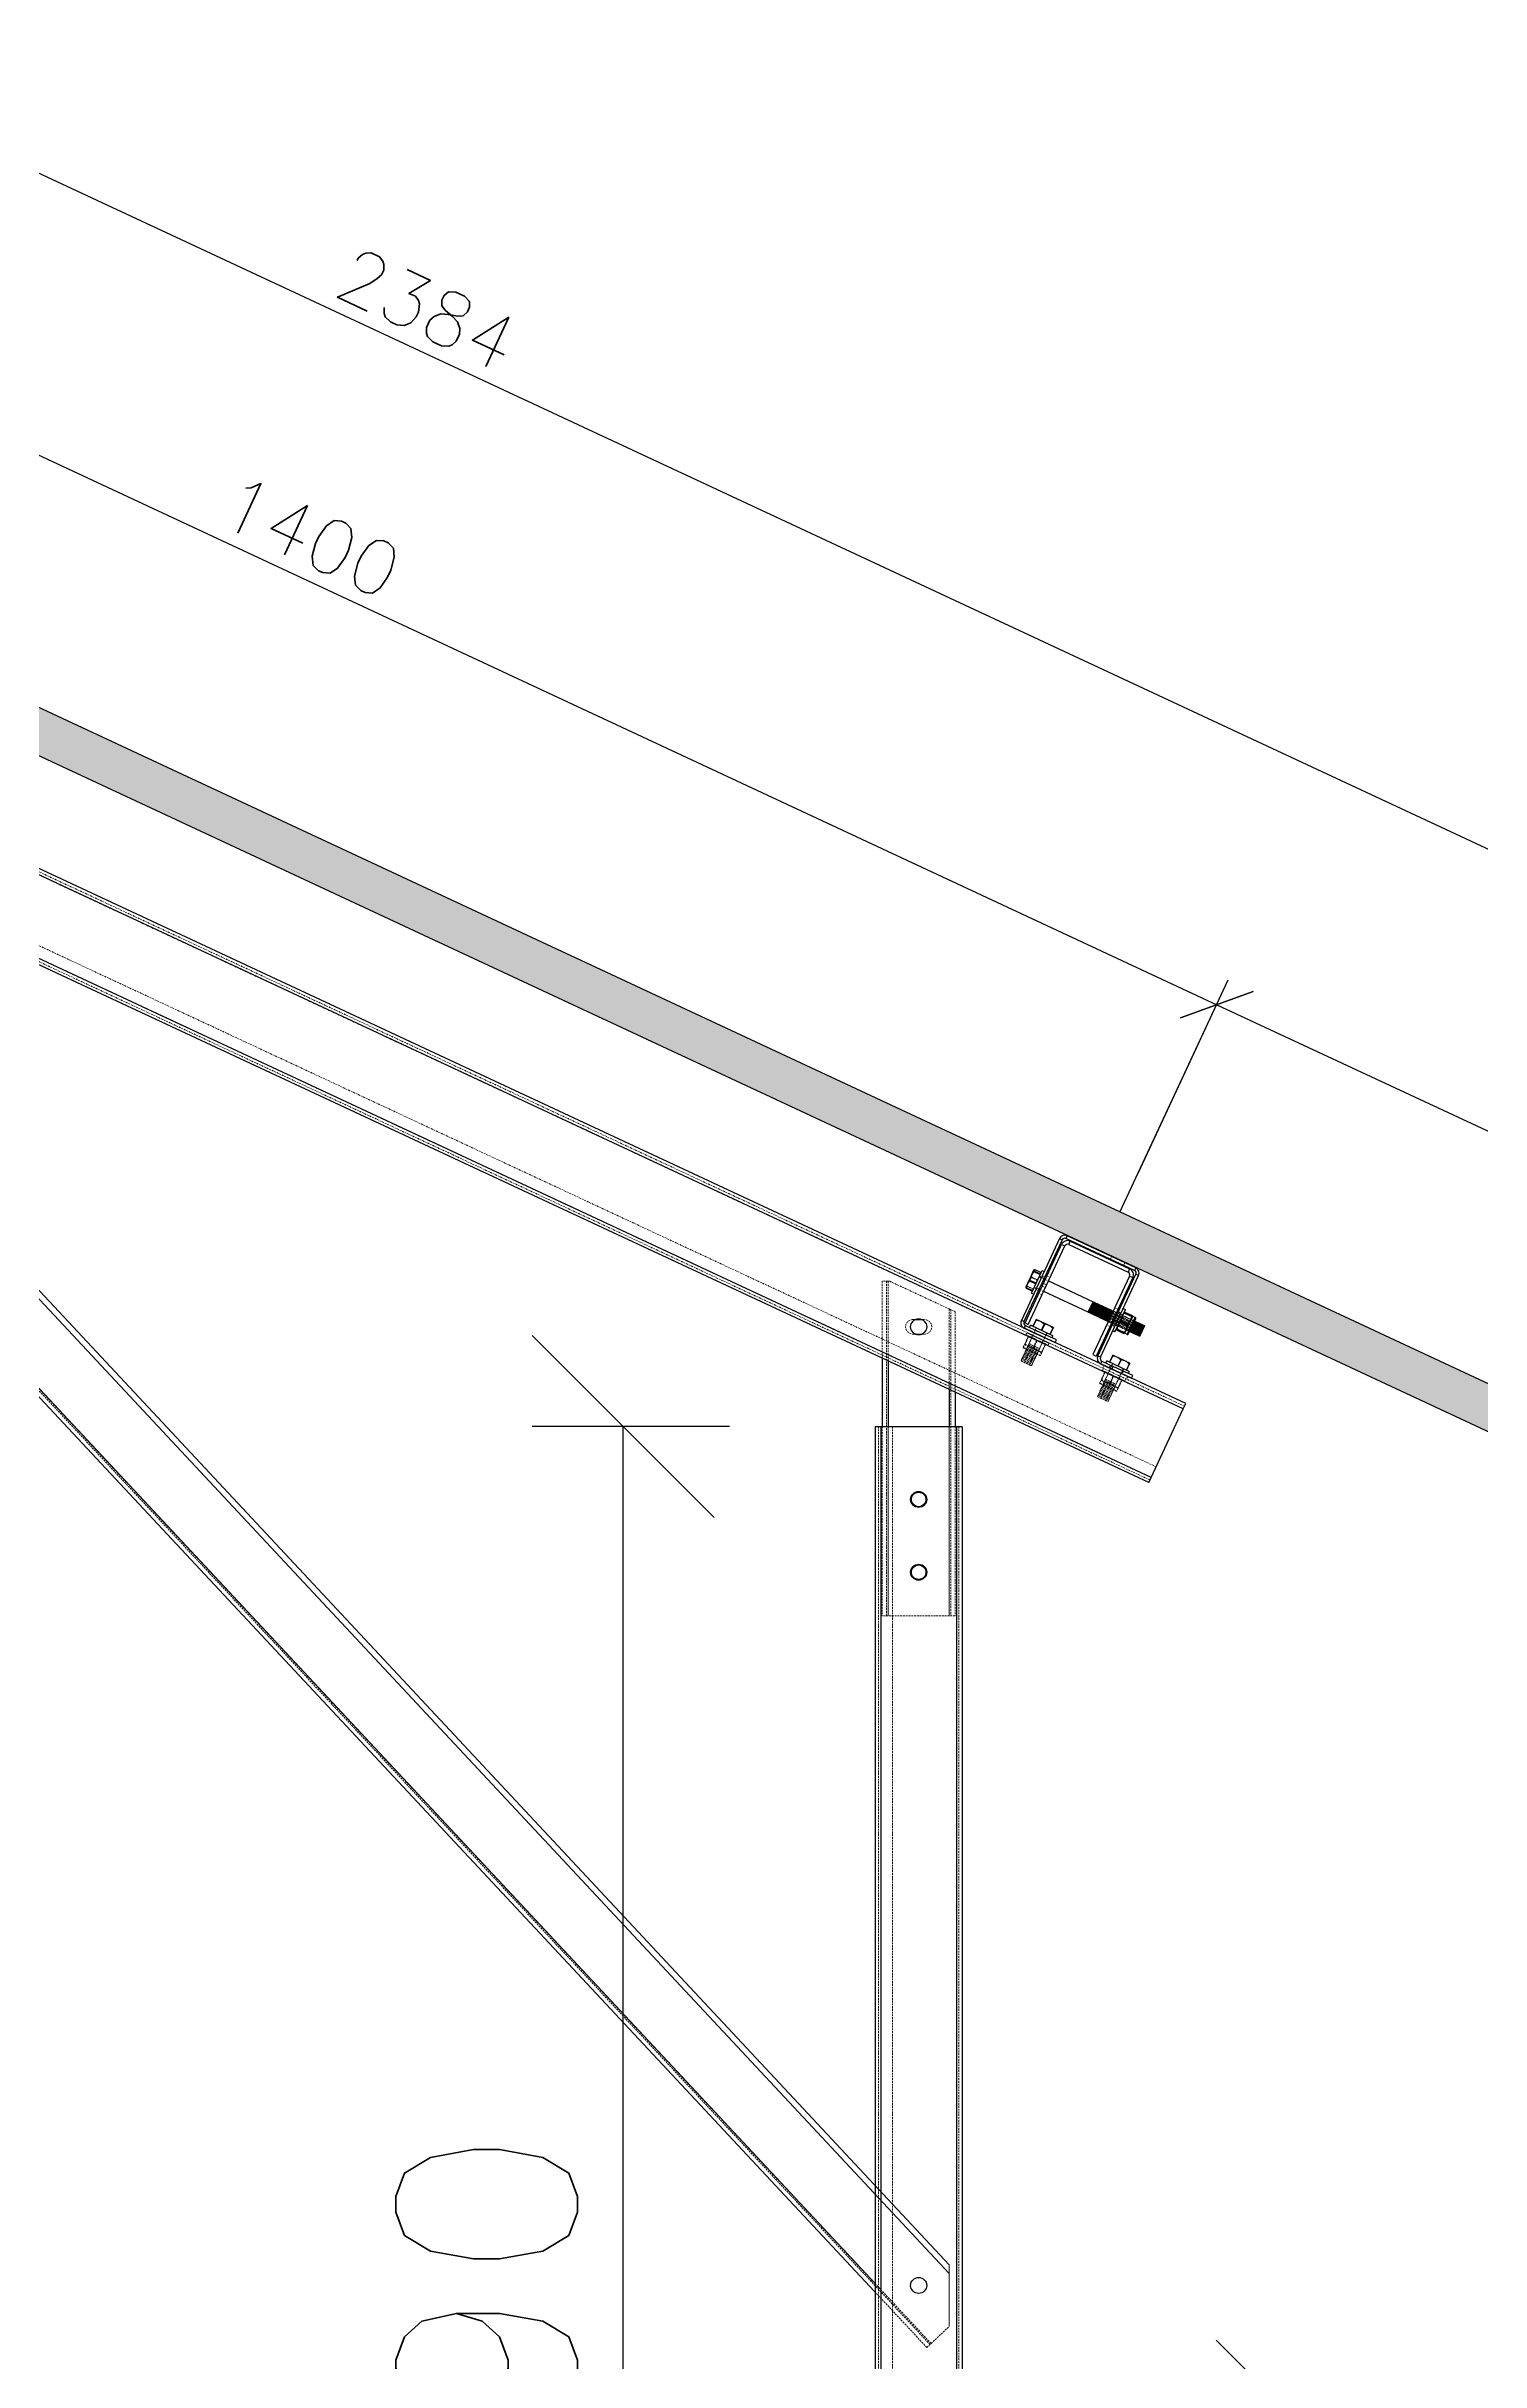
# Model space of a CAD drawing. Header units: millimetres. Extents: x -116399 to 112199, y -90759 to -31335.
# Drawn here: x 107768 to 108754, y -48825 to -47234 of the extents above; entities that cross this region are included whole.
import ezdxf

# ---------------------------------------------------------------- set-up
doc = ezdxf.new("R2010")
doc.units = ezdxf.units.MM
doc.linetypes.add('HIDDEN', pattern=[1.905, 1.27, -0.635])
doc.styles.add('Annotative', font='simplex.shx', dxfattribs={"height": 2.5})
doc.dimstyles.new('Annotative', dxfattribs={"dimscale": 0, "dimtxt": 2.5, "dimasz": 2.5, "dimexe": 1.25, "dimexo": 2, "dimtad": 1, "dimtxsty": 'Annotative', "dimblk": 'OBLIQUE', "dimcen": 2.5, "dimazin": 3, "dimtfac": 1, "dimtmove": 0, "dimatfit": 3, "dimfxl": 1})

# ---------------------------------------------------------------- blocks, each defined once
blk = doc.blocks.new('_Oblique')
at = {"color": 0, "linetype": 'ByBlock', "lineweight": -2}
blk.add_line((-0.5, -0.5), (0.5, 0.5), dxfattribs=at)
blk = doc.blocks.new('*D410')
at = {"color": 8, "lineweight": -2}
for p, q in [((108541.7, -48872.9), (108697.2, -48872.9)), ((108634.7, -49572.7), (108634.7, -48872.9)), ((108493.6, -49572.7), (108697.2, -49572.7))]:
    blk.add_line(p, q, dxfattribs=at)
at = {"layer": 'Defpoints', "color": 0}
for p in [(108441.7, -48872.9), (108634.7, -48872.9), (108393.6, -49572.7)]:
    blk.add_point(p, dxfattribs=at)
at = {"color": 8, "lineweight": -2, "xscale": 125, "yscale": 125, "zscale": 125}
for p, rotation in [((108634.7, -48872.9), 90), ((108634.7, -49572.7), 270)]:
    blk.add_blockref('_Oblique', p, dxfattribs=dict(at, rotation=rotation))
at = {"insert": (108541, -49222.8), "char_height": 125, "attachment_point": 5, "rotation": 90, "style": 'Annotative'}
blk.add_mtext('700', dxfattribs=at)
blk = doc.blocks.new('pannello sezione')
h = blk.add_hatch(color=4)
h.dxf.hatch_style = 1
h.paths.add_polyline_path([(1192, 0), (-1192, 0), (-1192, -30), (1192, -30)])
at = {"color": 4, "linetype": 'Continuous', "lineweight": 25}
for p, q in [((1192, 0), (-1192, 0)), ((1192, -30), (-1192, -30))]:
    blk.add_line(p, q, dxfattribs=at)
blk = doc.blocks.new('*D407')
at = {"color": 8, "lineweight": -2}
for p, q in [((107237.1, -47443.7), (107311.6, -47284.2)), ((107303.6, -47301.2), (108572.5, -47892.8)), ((108506, -48035.4), (108580.4, -47875.8))]:
    blk.add_line(p, q, dxfattribs=at)
at = {"layer": 'Defpoints', "color": 0}
for p in [(107224.5, -47470.9), (108572.5, -47892.8), (108493.3, -48062.6)]:
    blk.add_point(p, dxfattribs=at)
at = {"color": 8, "lineweight": -2, "xscale": 37.5, "yscale": 37.5, "zscale": 37.5}
for p, rotation in [((107303.6, -47301.2), 154.9996608847011), ((108572.5, -47892.8), 334.999660884701)]:
    blk.add_blockref('_Oblique', p, dxfattribs=dict(at, rotation=rotation))
at = {"insert": (107949.9, -47571.5), "char_height": 37.5, "attachment_point": 5, "rotation": 334.9997, "style": 'Annotative'}
blk.add_mtext('1400', dxfattribs=at)
blk = doc.blocks.new('*D403')
at = {"color": 8, "lineweight": -2}
for p, q in [((106809.8, -47211.2), (106945.7, -46919.7)), ((106937.8, -46936.7), (109098.4, -47944.2)), ((108970.4, -48218.7), (109106.3, -47927.2))]:
    blk.add_line(p, q, dxfattribs=at)
at = {"layer": 'Defpoints', "color": 0}
for p in [(106797.1, -47238.3), (109098.4, -47944.2), (108957.7, -48245.9)]:
    blk.add_point(p, dxfattribs=at)
at = {"color": 8, "lineweight": -2, "xscale": 37.5, "yscale": 37.5, "zscale": 37.5}
for p, rotation in [((106937.8, -46936.7), 154.9996608846983), ((109098.4, -47944.2), 334.9996608846983)]:
    blk.add_blockref('_Oblique', p, dxfattribs=dict(at, rotation=rotation))
at = {"insert": (108030, -47414.9), "char_height": 37.5, "attachment_point": 5, "rotation": 334.9997, "style": 'Annotative'}
blk.add_mtext('2384', dxfattribs=at)
blk = doc.blocks.new('*D404')
at = {"color": 8, "lineweight": -2}
for p, q in [((108518.7, -48008.1), (108580.4, -47875.8)), ((108572.5, -47892.8), (109025.6, -48104.1)), ((108971.9, -48219.4), (109033.5, -48087.1))]:
    blk.add_line(p, q, dxfattribs=at)
at = {"layer": 'Defpoints', "color": 0}
for p in [(108506, -48035.2), (109025.6, -48104.1), (108959.2, -48246.6)]:
    blk.add_point(p, dxfattribs=at)
at = {"color": 8, "lineweight": -2, "xscale": 37.5, "yscale": 37.5, "zscale": 37.5}
for p, rotation in [((108572.5, -47892.8), 154.9996608846983), ((109025.6, -48104.1), 334.9996608846983)]:
    blk.add_blockref('_Oblique', p, dxfattribs=dict(at, rotation=rotation))
at = {"insert": (108810.9, -47973), "char_height": 37.5, "attachment_point": 5, "rotation": 334.9997, "style": 'Annotative'}
blk.add_mtext('500', dxfattribs=at)
blk = doc.blocks.new('*D428')
at = {"color": 8, "lineweight": -2}
for p, q in [((108237.6, -48182.7), (108102, -48182.7)), ((108164.5, -49572.7), (108164.5, -48182.7)), ((108237.6, -49572.7), (108102, -49572.7))]:
    blk.add_line(p, q, dxfattribs=at)
at = {"layer": 'Defpoints', "color": 0}
for p in [(108164.5, -48182.7), (108337.6, -48182.7), (108337.6, -49572.7)]:
    blk.add_point(p, dxfattribs=at)
at = {"color": 8, "lineweight": -2, "xscale": 125, "yscale": 125, "zscale": 125}
for p, rotation in [((108164.5, -48182.7), 90), ((108164.5, -49572.7), 270)]:
    blk.add_blockref('_Oblique', p, dxfattribs=dict(at, rotation=rotation))
at = {"insert": (108070.7, -48877.7), "char_height": 125, "attachment_point": 5, "rotation": 90, "style": 'Annotative'}
blk.add_mtext('1390', dxfattribs=at)
blk = doc.blocks.new('A$Cebdbe276')
at = {"color": 5, "linetype": 'Continuous', "lineweight": 25}
for p, q in [((-26, -2), (-26, 0)), ((26, 0), (-26, 0)), ((26, 0), (26, -2)), ((-30, -4), (-28, -4)), ((-30, -4), (-30, -66)), ((-28, -4), (-28, -66)), ((26, -2), (-26, -2)), ((28, -4), (30, -4)), ((28, -66), (28, -4)), ((30, -66), (30, -4)), ((-36.8, -30.9), (-36.9, -31)), ((-36.9, -31), (-36.9, -31.2)), ((-36.9, -31), (-36.9, -31)), ((-36.9, -31.2), (-36.4, -31.7)), ((-36.9, -31.2), (-36.9, -34.7)), ((-36.4, -30.5), (-36.6, -30.6)), ((-36.4, -30.5), (-31.6, -30.5)), ((-36.4, -32), (-36.4, -31.7)), ((-31.6, -31.7), (-36.4, -31.7)), ((-31.6, -29), (-30, -29)), ((-31.6, -45.1), (-31.6, -29)), ((30, -29), (31.6, -29)), ((31.6, -45.1), (31.6, -29)), ((31.6, -31), (31.6, -31)), ((32.1, -30.7), (37.6, -30.7)), ((32.1, -31.5), (32.1, -31.3)), ((37.6, -31.3), (32.1, -31.3)), ((32.1, -31.5), (37.6, -31.5)), ((37.6, -31.5), (37.6, -31.3)), ((38.1, -31), (38.1, -31)), ((38.1, -31), (40.1, -31)), ((38.1, -44), (38.1, -31)), ((40.1, -44), (40.1, -31)), ((40.6, -43.5), (40.6, -31.5)), ((-36.4, -32), (-36.9, -34.7)), ((-36.9, -34.7), (-36.9, -35.9)), ((-36.9, -35.9), (-36.4, -38.6)), ((-36.9, -35.9), (-36.9, -41.2)), ((-36.4, -39), (-36.9, -41.2)), ((-36.9, -41.2), (-36.9, -42.2)), ((-36.9, -42.2), (-36.4, -44.4)), ((-36.9, -42.2), (-36.9, -44)), ((-36.4, -44.5), (-36.8, -44.1)), ((-36.4, -32), (-31.6, -32)), ((-31.6, -38.6), (-36.4, -38.6)), ((-36.4, -39), (-36.4, -38.6)), ((-36.4, -39), (-31.6, -39)), ((-31.6, -44.4), (-36.4, -44.4)), ((-36.4, -44.5), (-36.4, -44.4)), ((-36.4, -44.5), (-31.6, -44.5)), ((-31.6, -46), (-31.6, -45.1)), ((-30, -46), (-31.6, -46)), ((-28, -33.5), (-27, -33.5)), ((-27, -41.5), (-28, -41.5)), ((-24.5, -33.5), (9.2, -33.5)), ((9.2, -41.5), (-24.5, -41.5)), ((9.2, -41.5), (9.2, -33.5)), ((9.2, -33.7), (9.4, -33.7)), ((9.4, -41.3), (9.2, -41.3)), ((9.4, -33.5), (10.2, -33.5)), ((9.4, -41.5), (9.4, -33.5)), ((10.2, -41.5), (9.4, -41.5)), ((10.2, -41.5), (10.2, -33.5)), ((10.2, -33.7), (10.4, -33.7)), ((10.4, -41.3), (10.2, -41.3)), ((10.4, -33.5), (11.2, -33.5)), ((10.4, -41.5), (10.4, -33.5)), ((11.2, -41.5), (10.4, -41.5)), ((11.2, -41.5), (11.2, -33.5)), ((11.2, -33.7), (11.4, -33.7)), ((11.4, -41.3), (11.2, -41.3)), ((11.4, -33.5), (12.2, -33.5)), ((11.4, -41.5), (11.4, -33.5)), ((12.2, -41.5), (11.4, -41.5)), ((12.2, -41.5), (12.2, -33.5)), ((12.2, -33.7), (12.4, -33.7)), ((12.4, -41.3), (12.2, -41.3)), ((12.4, -33.5), (13.2, -33.5)), ((12.4, -41.5), (12.4, -33.5)), ((13.2, -41.5), (12.4, -41.5)), ((13.2, -41.5), (13.2, -33.5)), ((13.2, -33.7), (13.4, -33.7)), ((13.4, -41.3), (13.2, -41.3)), ((13.4, -33.5), (14.2, -33.5)), ((13.4, -41.5), (13.4, -33.5)), ((14.2, -41.5), (13.4, -41.5)), ((14.2, -41.5), (14.2, -33.5)), ((14.2, -33.7), (14.4, -33.7)), ((14.4, -41.3), (14.2, -41.3)), ((14.4, -33.5), (15.2, -33.5)), ((14.4, -41.5), (14.4, -33.5)), ((15.2, -41.5), (14.4, -41.5)), ((15.2, -41.5), (15.2, -33.5)), ((15.2, -33.7), (15.4, -33.7)), ((15.4, -41.3), (15.2, -41.3)), ((15.4, -33.5), (16.2, -33.5)), ((15.4, -41.5), (15.4, -33.5)), ((16.2, -41.5), (15.4, -41.5)), ((16.2, -41.5), (16.2, -33.5)), ((16.2, -33.7), (16.4, -33.7)), ((16.4, -41.3), (16.2, -41.3)), ((16.4, -33.5), (17.2, -33.5)), ((16.4, -41.5), (16.4, -33.5)), ((17.2, -41.5), (16.4, -41.5)), ((17.2, -41.5), (17.2, -33.5)), ((17.2, -33.7), (17.4, -33.7)), ((17.4, -41.3), (17.2, -41.3)), ((17.4, -33.5), (18.2, -33.5)), ((17.4, -41.5), (17.4, -33.5)), ((18.2, -41.5), (17.4, -41.5)), ((18.2, -41.5), (18.2, -33.5)), ((18.2, -33.7), (18.4, -33.7)), ((18.4, -41.3), (18.2, -41.3)), ((18.4, -33.5), (19.2, -33.5)), ((18.4, -41.5), (18.4, -33.5)), ((19.2, -41.5), (18.4, -41.5)), ((19.2, -41.5), (19.2, -33.5)), ((19.2, -33.7), (19.4, -33.7)), ((19.4, -41.3), (19.2, -41.3)), ((19.4, -33.5), (20.2, -33.5)), ((19.4, -41.5), (19.4, -33.5)), ((20.2, -41.5), (19.4, -41.5)), ((20.2, -41.5), (20.2, -33.5)), ((20.2, -33.7), (20.4, -33.7)), ((20.4, -41.3), (20.2, -41.3)), ((20.4, -33.5), (21.2, -33.5)), ((20.4, -41.5), (20.4, -33.5)), ((21.2, -41.5), (20.4, -41.5)), ((21.2, -41.5), (21.2, -33.5)), ((21.2, -33.7), (21.4, -33.7)), ((21.4, -41.3), (21.2, -41.3)), ((21.4, -33.5), (22.2, -33.5)), ((21.4, -41.5), (21.4, -33.5)), ((22.2, -41.5), (21.4, -41.5)), ((22.2, -41.5), (22.2, -33.5)), ((22.2, -33.7), (22.4, -33.7)), ((22.4, -41.3), (22.2, -41.3)), ((22.4, -33.5), (23.2, -33.5)), ((22.4, -41.5), (22.4, -33.5)), ((23.2, -41.5), (22.4, -41.5)), ((23.2, -41.5), (23.2, -33.5)), ((23.2, -33.7), (23.4, -33.7)), ((23.4, -41.3), (23.2, -41.3)), ((23.4, -33.5), (24.2, -33.5)), ((23.4, -41.5), (23.4, -33.5)), ((24.2, -41.5), (23.4, -41.5)), ((24.2, -41.5), (24.2, -33.5)), ((24.2, -33.7), (24.4, -33.7)), ((24.4, -41.3), (24.2, -41.3)), ((24.4, -33.5), (24.5, -33.5)), ((24.4, -41.5), (24.4, -33.5)), ((24.5, -41.5), (24.4, -41.5)), ((27, -33.5), (27.2, -33.5)), ((27.2, -41.5), (27, -41.5)), ((27.2, -41.5), (27.2, -33.5)), ((27.2, -33.7), (27.4, -33.7)), ((27.4, -41.3), (27.2, -41.3)), ((27.4, -33.5), (28, -33.5)), ((27.4, -41.5), (27.4, -33.5)), ((28, -41.5), (27.4, -41.5)), ((31.6, -46), (30, -46)), ((32.2, -41.5), (31.6, -41.5)), ((31.6, -44), (31.6, -44)), ((31.6, -46), (31.6, -45.1)), ((32.1, -38.3), (32.1, -37.9)), ((37.6, -37.9), (32.1, -37.9)), ((32.1, -38.3), (37.6, -38.3)), ((32.1, -43.5), (32.1, -43.7)), ((32.1, -44.3), (32.1, -44.1)), ((37.6, -44.1), (32.1, -44.1)), ((32.1, -44.3), (37.6, -44.3)), ((37.6, -38.3), (37.6, -37.9)), ((38, -41.4), (37.6, -43.5)), ((37.6, -43.5), (37.6, -43.7)), ((37.6, -44.3), (37.6, -44.1)), ((38.1, -44), (38.1, -44)), ((40.1, -44), (38.1, -44)), ((40.6, -33.5), (41.2, -33.5)), ((41.2, -41.5), (40.6, -41.5)), ((41.2, -41.5), (41.2, -33.5)), ((41.2, -33.7), (41.4, -33.7)), ((41.4, -41.3), (41.2, -41.3)), ((41.4, -33.5), (42.2, -33.5)), ((41.4, -41.5), (41.4, -33.5)), ((42.2, -41.5), (41.4, -41.5)), ((42.2, -41.5), (42.2, -33.5)), ((42.2, -33.7), (42.4, -33.7)), ((42.4, -41.3), (42.2, -41.3)), ((42.4, -33.5), (43.2, -33.5)), ((42.4, -41.5), (42.4, -33.5)), ((43.2, -41.5), (42.4, -41.5)), ((43.2, -41.5), (43.2, -33.5)), ((43.2, -33.7), (43.4, -33.7)), ((43.4, -41.3), (43.2, -41.3)), ((43.4, -33.5), (44.2, -33.5)), ((43.4, -41.5), (43.4, -33.5)), ((44.2, -41.5), (43.4, -41.5)), ((44.2, -41.5), (44.2, -33.5)), ((44.2, -33.7), (44.4, -33.7)), ((44.4, -41.3), (44.2, -41.3)), ((44.4, -33.5), (45.2, -33.5)), ((44.4, -41.5), (44.4, -33.5)), ((45.2, -41.5), (44.4, -41.5)), ((45.2, -41.5), (45.2, -33.5)), ((45.2, -33.7), (45.4, -33.7)), ((45.4, -41.3), (45.2, -41.3)), ((45.4, -33.5), (46.2, -33.5)), ((45.4, -41.5), (45.4, -33.5)), ((46.2, -41.5), (45.4, -41.5)), ((46.2, -41.5), (46.2, -33.5)), ((46.2, -33.7), (46.4, -33.7)), ((46.4, -41.3), (46.2, -41.3)), ((46.4, -33.5), (47.2, -33.5)), ((46.4, -41.5), (46.4, -33.5)), ((47.2, -41.5), (46.4, -41.5)), ((47.2, -41.5), (47.2, -33.5)), ((47.2, -33.7), (47.4, -33.7)), ((47.4, -41.3), (47.2, -41.3)), ((47.4, -33.5), (48.2, -33.5)), ((47.4, -41.5), (47.4, -33.5)), ((48.2, -41.5), (47.4, -41.5)), ((48.2, -41.5), (48.2, -33.5)), ((48.2, -33.7), (48.4, -33.7)), ((48.4, -41.3), (48.2, -41.3)), ((48.4, -41.3), (48.4, -33.7)), ((-21, -61.6), (-21, -61.1)), ((-18.3, -61.1), (-21, -61.1)), ((-21, -61.6), (-20.8, -61.6)), ((-21, -61.6), (-21, -66.4)), ((-18.3, -61.1), (-20.8, -61.6)), ((-20.8, -66.4), (-20.8, -61.6)), ((-17.2, -61.1), (-18.3, -61.1)), ((-11.8, -61.1), (-17.2, -61.1)), ((-14.7, -61.6), (-17.2, -61.1)), ((-14.7, -61.6), (-14.3, -61.6)), ((-14.7, -61.6), (-14.7, -66.4)), ((-11.8, -61.1), (-14.3, -61.6)), ((-14.3, -66.4), (-14.3, -61.6)), ((-10.7, -61.1), (-11.8, -61.1)), ((-8.2, -61.6), (-10.7, -61.1)), ((-8, -61.1), (-10.7, -61.1)), ((-8.2, -61.6), (-8.2, -66.4)), ((-8.2, -61.6), (-8, -61.6)), ((-8, -61.1), (-8, -61.6)), ((-8, -66.4), (-8, -61.6)), ((37, -61.6), (37, -61.1)), ((39.7, -61.1), (37, -61.1)), ((37, -61.6), (37.2, -61.6)), ((37, -61.6), (37, -66.4)), ((39.7, -61.1), (37.2, -61.6)), ((37.2, -66.4), (37.2, -61.6)), ((40.8, -61.1), (39.7, -61.1)), ((46.2, -61.1), (40.8, -61.1)), ((43.3, -61.6), (40.8, -61.1)), ((43.3, -61.6), (43.7, -61.6)), ((43.3, -61.6), (43.3, -66.4)), ((46.2, -61.1), (43.7, -61.6)), ((43.7, -66.4), (43.7, -61.6)), ((47.3, -61.1), (46.2, -61.1)), ((49.8, -61.6), (47.3, -61.1)), ((50, -61.1), (47.3, -61.1)), ((49.8, -61.6), (49.8, -66.4)), ((49.8, -61.6), (50, -61.6)), ((50, -61.1), (50, -61.6)), ((50, -66.4), (50, -61.6)), ((-28, -66), (-30, -66)), ((-26, -68), (-26, -70)), ((-26, -68), (-17.5, -68)), ((-26, -70), (-17.5, -70)), ((-23, -68), (-23, -66.4)), ((-6, -66.4), (-23, -66.4)), ((-2.5, -68), (-17.5, -68)), ((-17.5, -70), (-2.5, -70)), ((-6, -66.4), (-6, -68)), ((-2.5, -70), (-2.5, -68)), ((30, -66), (28, -66)), ((32, -68), (32, -70)), ((32, -68), (40.5, -68)), ((32, -70), (40.5, -70)), ((35, -68), (35, -66.4)), ((52, -66.4), (35, -66.4)), ((40.5, -68), (40.5, -70)), ((55.5, -68), (40.5, -68)), ((40.5, -70), (55.5, -70)), ((52, -66.4), (52, -68)), ((55.5, -70), (55.5, -68))]:
    blk.add_line(p, q, dxfattribs=at)
at = {"color": 5, "linetype": 'HIDDEN', "lineweight": 18}
for p, q in [((-26, 0), (-26, -2)), ((-26, -2), (-26, 0)), ((-26, 0), (-26, -2)), ((-26, -2), (-26, 0)), ((-26, 0), (-26, -2)), ((-26, -2), (-26, 0)), ((-26, 0), (-26, -2)), ((-26, -2), (-26, 0)), ((-26, 0), (-26, -2)), ((-26, -2), (-26, 0)), ((-26, 0), (-26, -2)), ((-26, -2), (-26, 0)), ((-26, 0), (-26, -2)), ((-26, -2), (-26, 0)), ((-26, 0), (-26, -2)), ((-26, -2), (-26, 0)), ((-26, 0), (-26, -2)), ((7.7, -2), (7.7, 0)), ((17.7, 0), (17.7, -2)), ((26, -2), (26, 0)), ((26, 0), (26, -2)), ((26, -2), (26, 0)), ((26, 0), (26, -2)), ((26, -2), (26, 0)), ((26, 0), (26, -2)), ((26, -2), (26, 0)), ((26, 0), (26, -2)), ((26, -2), (26, 0)), ((26, 0), (26, -2)), ((26, -2), (26, 0)), ((26, 0), (26, -2)), ((26, -2), (26, 0)), ((26, 0), (26, -2)), ((26, -2), (26, 0)), ((26, 0), (26, -2)), ((26, -2), (26, 0)), ((-28, -4), (-30, -4)), ((-30, -4), (-28, -4)), ((-28, -4), (-30, -4)), ((-30, -4), (-28, -4)), ((-28, -4), (-30, -4)), ((-30, -4), (-28, -4)), ((-28, -4), (-30, -4)), ((-30, -4), (-28, -4)), ((-28, -4), (-30, -4)), ((-30, -4), (-28, -4)), ((-28, -4), (-30, -4)), ((-30, -4), (-28, -4)), ((-28, -4), (-30, -4)), ((-30, -4), (-28, -4)), ((-28, -4), (-30, -4)), ((-30, -4), (-28, -4)), ((-28, -4), (-30, -4)), ((30, -4), (28, -4)), ((28, -4), (30, -4)), ((30, -4), (28, -4)), ((28, -4), (30, -4)), ((30, -4), (28, -4)), ((28, -4), (30, -4)), ((30, -4), (28, -4)), ((28, -4), (30, -4)), ((30, -4), (28, -4)), ((28, -4), (30, -4)), ((30, -4), (28, -4)), ((28, -4), (30, -4)), ((30, -4), (28, -4)), ((28, -4), (30, -4)), ((30, -4), (28, -4)), ((28, -4), (30, -4)), ((30, -4), (28, -4)), ((-36.9, -32.8), (-36.4, -30.6)), ((-36.4, -30.5), (-36.4, -30.6)), ((-31.6, -30.6), (-36.4, -30.6)), ((31.6, -44), (31.6, -31)), ((32.1, -30.7), (32.1, -30.9)), ((37.6, -30.9), (32.1, -30.9)), ((37.6, -30.7), (37.6, -30.9)), ((40.1, -31), (40.1, -44)), ((-36.4, -36), (-36.9, -33.8)), ((-36.9, -39.1), (-36.4, -36.4)), ((-36.4, -43), (-36.9, -40.3)), ((-36.4, -36), (-36.4, -36.4)), ((-36.4, -36), (-31.6, -36)), ((-31.6, -36.4), (-36.4, -36.4)), ((-36.4, -43), (-31.6, -43)), ((-36.4, -43), (-36.4, -43.3)), ((-31.6, -43.3), (-36.4, -43.3)), ((-31.6, -33.3), (-30, -33.3)), ((-31.6, -33.5), (-28, -33.5)), ((-28, -41.5), (-31.6, -41.5)), ((-30, -41.7), (-31.6, -41.7)), ((-30, -32.5), (-28, -32.5)), ((-28, -42.5), (-30, -42.5)), ((24.5, -33.5), (25.2, -33.5)), ((24.5, -36.5), (27, -36.5)), ((27, -36.5), (24.5, -36.5)), ((24.5, -36.5), (27, -36.5)), ((27, -36.5), (24.5, -36.5)), ((24.5, -36.5), (27, -36.5)), ((27, -36.5), (24.5, -36.5)), ((24.5, -36.5), (27, -36.5)), ((27, -36.5), (24.5, -36.5)), ((27, -38.5), (24.5, -38.5)), ((27, -38.5), (24.5, -38.5)), ((27, -38.5), (24.5, -38.5)), ((27, -38.5), (24.5, -38.5)), ((27, -38.5), (24.5, -38.5)), ((27, -38.5), (24.5, -38.5)), ((27, -38.5), (24.5, -38.5)), ((27, -38.5), (24.5, -38.5)), ((25.2, -41.5), (24.5, -41.5)), ((25.2, -41.5), (25.2, -33.5)), ((25.2, -33.7), (25.4, -33.7)), ((25.4, -41.3), (25.2, -41.3)), ((25.4, -41.5), (25.4, -33.5)), ((25.4, -33.5), (26.2, -33.5)), ((26.2, -41.5), (25.4, -41.5)), ((26.2, -41.5), (26.2, -33.5)), ((26.2, -33.7), (26.4, -33.7)), ((26.4, -41.3), (26.2, -41.3)), ((26.4, -41.5), (26.4, -33.5)), ((26.4, -33.5), (27, -33.5)), ((27, -41.5), (26.4, -41.5)), ((28, -32.5), (30, -32.5)), ((28, -33.5), (28.2, -33.5)), ((28.2, -41.5), (28, -41.5)), ((30, -42.5), (28, -42.5)), ((28.2, -41.5), (28.2, -33.5)), ((28.2, -33.7), (28.4, -33.7)), ((28.4, -41.3), (28.2, -41.3)), ((28.4, -41.5), (28.4, -33.5)), ((28.4, -33.5), (29.2, -33.5)), ((29.2, -41.5), (28.4, -41.5)), ((29.2, -41.5), (29.2, -33.5)), ((29.2, -33.7), (29.4, -33.7)), ((29.4, -41.3), (29.2, -41.3)), ((29.4, -41.5), (29.4, -33.5)), ((29.4, -33.5), (30.2, -33.5)), ((30.2, -41.5), (29.4, -41.5)), ((30, -33.3), (31.6, -33.3)), ((31.6, -41.7), (30, -41.7)), ((30.2, -41.5), (30.2, -33.5)), ((30.2, -33.7), (30.4, -33.7)), ((30.4, -41.3), (30.2, -41.3)), ((30.4, -41.5), (30.4, -33.5)), ((30.4, -33.5), (31.2, -33.5)), ((31.2, -41.5), (30.4, -41.5)), ((31.2, -41.5), (31.2, -33.5)), ((31.2, -33.7), (31.4, -33.7)), ((31.4, -41.3), (31.2, -41.3)), ((31.4, -41.5), (31.4, -33.5)), ((31.4, -33.5), (32.2, -33.5)), ((31.6, -41.5), (31.4, -41.5)), ((31.6, -33.5), (40.5, -33.5)), ((40.5, -41.5), (31.6, -41.5)), ((32.1, -36.7), (32.1, -37.1)), ((32.1, -36.7), (37.6, -36.7)), ((37.6, -37.1), (32.1, -37.1)), ((32.1, -43.5), (37.6, -43.5)), ((37.6, -43.7), (32.1, -43.7)), ((32.2, -41.5), (32.2, -33.5)), ((32.2, -33.7), (32.4, -33.7)), ((32.4, -41.3), (32.2, -41.3)), ((32.4, -41.5), (32.4, -33.5)), ((32.4, -33.5), (33.2, -33.5)), ((33.2, -41.5), (32.4, -41.5)), ((33.2, -41.5), (33.2, -33.5)), ((33.2, -33.7), (33.4, -33.7)), ((33.4, -41.3), (33.2, -41.3)), ((33.4, -41.5), (33.4, -33.5)), ((33.4, -33.5), (34.2, -33.5)), ((34.2, -41.5), (33.4, -41.5)), ((34.2, -41.5), (34.2, -33.5)), ((34.2, -33.7), (34.4, -33.7)), ((34.4, -41.3), (34.2, -41.3)), ((34.4, -41.5), (34.4, -33.5)), ((34.4, -33.5), (35.2, -33.5)), ((35.2, -41.5), (34.4, -41.5)), ((35.2, -41.5), (35.2, -33.5)), ((35.2, -33.7), (35.4, -33.7)), ((35.4, -41.3), (35.2, -41.3)), ((35.4, -41.5), (35.4, -33.5)), ((35.4, -33.5), (36.2, -33.5)), ((36.2, -41.5), (35.4, -41.5)), ((36.2, -41.5), (36.2, -33.5)), ((36.2, -33.7), (36.4, -33.7)), ((36.4, -41.3), (36.2, -41.3)), ((36.4, -41.5), (36.4, -33.5)), ((36.4, -33.5), (37.2, -33.5)), ((37.2, -41.5), (36.4, -41.5)), ((37.2, -41.5), (37.2, -33.5)), ((37.2, -33.7), (37.4, -33.7)), ((37.4, -41.3), (37.2, -41.3)), ((37.4, -41.5), (37.4, -33.5)), ((37.4, -33.5), (38.2, -33.5)), ((38.2, -41.5), (37.4, -41.5)), ((37.6, -36.7), (37.6, -37.1)), ((38.2, -41.5), (38.2, -33.5)), ((38.2, -33.7), (38.4, -33.7)), ((38.4, -41.3), (38.2, -41.3)), ((38.4, -41.5), (38.4, -33.5)), ((38.4, -33.5), (39.2, -33.5)), ((39.2, -41.5), (38.4, -41.5)), ((39.2, -41.5), (39.2, -33.5)), ((39.2, -33.7), (39.4, -33.7)), ((39.4, -41.3), (39.2, -41.3)), ((39.4, -41.5), (39.4, -33.5)), ((39.4, -33.5), (40.2, -33.5)), ((40.2, -41.5), (39.4, -41.5)), ((40.1, -44), (40.1, -44)), ((40.2, -41.5), (40.2, -33.5)), ((40.2, -33.7), (40.4, -33.7)), ((40.4, -41.3), (40.2, -41.3)), ((40.4, -41.5), (40.4, -33.5)), ((40.4, -33.5), (40.6, -33.5)), ((40.6, -41.5), (40.4, -41.5)), ((40.5, -33.5), (40.6, -33.4)), ((40.5, -41.5), (40.5, -33.5)), ((40.6, -41.6), (40.5, -41.5)), ((-28, -66), (-30, -66)), ((-28, -66), (-30, -66)), ((-28, -66), (-30, -66)), ((-28, -66), (-30, -66)), ((-28, -66), (-30, -66)), ((-28, -66), (-30, -66)), ((-28, -66), (-30, -66)), ((-28, -66), (-30, -66)), ((-28, -66), (-30, -66)), ((-28, -66), (-30, -66)), ((-28, -66), (-30, -66)), ((-28, -66), (-30, -66)), ((-28, -66), (-30, -66)), ((-28, -66), (-30, -66)), ((-28, -66), (-30, -66)), ((-28, -66), (-30, -66)), ((-28, -66), (-30, -66)), ((-26, -68), (-26, -70)), ((-26, -68), (-26, -70)), ((-26, -68), (-26, -70)), ((-26, -68), (-26, -70)), ((-26, -68), (-26, -70)), ((-26, -68), (-26, -70)), ((-26, -68), (-26, -70)), ((-26, -68), (-26, -70)), ((-26, -68), (-26, -70)), ((-26, -68), (-26, -70)), ((-26, -68), (-26, -70)), ((-26, -68), (-26, -70)), ((-26, -68), (-26, -70)), ((-26, -68), (-26, -70)), ((-26, -68), (-26, -70)), ((-26, -68), (-26, -70)), ((-26, -68), (-26, -70)), ((-23, -73.6), (-23, -72)), ((-6, -73.6), (-23, -73.6)), ((-21, -74.1), (-21, -73.6)), ((-8, -73.6), (-21, -73.6)), ((-21, -73.6), (-21, -73.6)), ((-20.8, -74.1), (-21, -74.1)), ((-21, -74.1), (-20.8, -74.1)), ((-21, -74.1), (-21, -79.6)), ((-20.8, -79.6), (-20.8, -74.1)), ((-18.7, -68), (-18.7, -66.4)), ((-18.7, -73.6), (-18.7, -72)), ((-18.5, -78.2), (-18.5, -66.4)), ((-18.5, -82.5), (-18.5, -73.6)), ((-18.5, -78.2), (-10.5, -78.2)), ((-18.5, -78.4), (-10.5, -78.4)), ((-18.5, -79.2), (-18.5, -78.4)), ((-18.5, -79.2), (-10.5, -79.2)), ((-18.5, -79.4), (-10.5, -79.4)), ((-18.5, -80.2), (-18.5, -79.4)), ((-18.3, -78.4), (-18.3, -78.2)), ((-18.3, -79.4), (-18.3, -79.2)), ((-14.7, -74.1), (-14.3, -74.1)), ((-14.7, -74.1), (-14.7, -79.6)), ((-14.3, -79.6), (-14.3, -74.1)), ((-10.7, -78.2), (-10.7, -78.4)), ((-10.7, -79.2), (-10.7, -79.4)), ((-10.5, -66.4), (-10.5, -78.2)), ((-10.5, -73.6), (-10.5, -82.5)), ((-10.5, -78.4), (-10.5, -79.2)), ((-10.5, -79.4), (-10.5, -80.2)), ((-10.3, -66.4), (-10.3, -68)), ((-10.3, -72), (-10.3, -73.6)), ((-8.2, -74.1), (-8, -74.1)), ((-8, -74.1), (-8.2, -74.1)), ((-8.2, -74.1), (-8.2, -79.6)), ((-8, -74.1), (-8, -73.6)), ((-8, -73.6), (-8, -73.6)), ((-8, -79.6), (-8, -74.1)), ((-6, -72), (-6, -73.6)), ((30, -66), (28, -66)), ((30, -66), (28, -66)), ((30, -66), (28, -66)), ((30, -66), (28, -66)), ((30, -66), (28, -66)), ((30, -66), (28, -66)), ((30, -66), (28, -66)), ((30, -66), (28, -66)), ((30, -66), (28, -66)), ((30, -66), (28, -66)), ((30, -66), (28, -66)), ((30, -66), (28, -66)), ((30, -66), (28, -66)), ((30, -66), (28, -66)), ((30, -66), (28, -66)), ((30, -66), (28, -66)), ((30, -66), (28, -66)), ((32, -68), (32, -70)), ((32, -68), (32, -70)), ((32, -68), (32, -70)), ((32, -68), (32, -70)), ((32, -68), (32, -70)), ((32, -68), (32, -70)), ((32, -68), (32, -70)), ((32, -68), (32, -70)), ((32, -68), (32, -70)), ((32, -68), (32, -70)), ((32, -68), (32, -70)), ((32, -68), (32, -70)), ((32, -68), (32, -70)), ((32, -68), (32, -70)), ((32, -68), (32, -70)), ((32, -68), (32, -70)), ((32, -68), (32, -70)), ((34.5, -72), (34.5, -70)), ((35, -73.6), (35, -72)), ((52, -73.6), (35, -73.6)), ((37, -74.1), (37, -73.6)), ((50, -73.6), (37, -73.6)), ((37, -73.6), (37, -73.6)), ((37.2, -74.1), (37, -74.1)), ((37, -74.1), (37.2, -74.1)), ((37, -74.1), (37, -79.6)), ((37.2, -79.6), (37.2, -74.1)), ((38.5, -70), (38.5, -68)), ((39, -70), (39, -68)), ((39.3, -68), (39.3, -66.4)), ((39.3, -73.6), (39.3, -72)), ((39.5, -78.2), (39.5, -66.4)), ((39.5, -72), (39.5, -70)), ((39.5, -70), (39.5, -72)), ((39.5, -82.5), (39.5, -73.6)), ((39.5, -78.2), (47.5, -78.2)), ((39.5, -78.4), (47.5, -78.4)), ((39.5, -79.2), (39.5, -78.4)), ((39.5, -79.2), (47.5, -79.2)), ((39.5, -79.4), (47.5, -79.4)), ((39.5, -80.2), (39.5, -79.4)), ((39.7, -78.4), (39.7, -78.2)), ((39.7, -79.4), (39.7, -79.2)), ((40.5, -70), (40.5, -68)), ((40.5, -68), (40.5, -70)), ((40.5, -70), (40.5, -68)), ((40.5, -68), (40.5, -70)), ((40.5, -70), (40.5, -68)), ((40.5, -68), (40.5, -70)), ((40.5, -70), (40.5, -68)), ((40.5, -68), (40.5, -70)), ((40.5, -70), (40.5, -68)), ((40.5, -68), (40.5, -70)), ((40.5, -70), (40.5, -68)), ((40.5, -68), (40.5, -70)), ((40.5, -70), (40.5, -68)), ((40.5, -68), (40.5, -70)), ((40.5, -70), (40.5, -68)), ((40.5, -68), (40.5, -70)), ((40.5, -70), (40.5, -68)), ((43.3, -74.1), (43.7, -74.1)), ((43.3, -74.1), (43.3, -79.6)), ((43.7, -79.6), (43.7, -74.1)), ((47.3, -78.2), (47.3, -78.4)), ((47.3, -79.2), (47.3, -79.4)), ((47.5, -66.4), (47.5, -78.2)), ((47.5, -70), (47.5, -72)), ((47.5, -70), (47.5, -72)), ((47.5, -73.6), (47.5, -82.5)), ((47.5, -78.4), (47.5, -79.2)), ((47.5, -79.4), (47.5, -80.2)), ((47.7, -66.4), (47.7, -68)), ((47.7, -72), (47.7, -73.6)), ((48, -68), (48, -70)), ((48.4, -68), (48.4, -70)), ((49.8, -74.1), (50, -74.1)), ((50, -74.1), (49.8, -74.1)), ((49.8, -74.1), (49.8, -79.6)), ((50, -74.1), (50, -73.6)), ((50, -73.6), (50, -73.6)), ((50, -79.6), (50, -74.1)), ((52, -72), (52, -73.6)), ((52.5, -70), (52.5, -72)), ((-21, -79.6), (-21, -80.1)), ((-20.8, -79.6), (-21, -79.6)), ((-21, -79.6), (-20.8, -79.6)), ((-21, -80.1), (-8, -80.1)), ((-21, -80.1), (-21, -80.1)), ((-21, -82.1), (-21, -80.1)), ((-8, -82.1), (-21, -82.1)), ((-20.5, -82.6), (-8.5, -82.6)), ((-18.6, -82.6), (-18.5, -82.5)), ((-18.5, -80.2), (-10.5, -80.2)), ((-18.5, -80.4), (-10.5, -80.4)), ((-18.5, -81.2), (-18.5, -80.4)), ((-18.5, -81.2), (-10.5, -81.2)), ((-18.5, -81.4), (-10.5, -81.4)), ((-18.5, -82.2), (-18.5, -81.4)), ((-18.5, -82.2), (-10.5, -82.2)), ((-18.5, -82.4), (-10.5, -82.4)), ((-18.5, -83.2), (-18.5, -82.4)), ((-18.5, -82.5), (-10.5, -82.5)), ((-18.5, -83.2), (-10.5, -83.2)), ((-18.5, -83.4), (-10.5, -83.4)), ((-18.5, -84.2), (-18.5, -83.4)), ((-18.5, -84.2), (-10.5, -84.2)), ((-18.5, -84.4), (-10.5, -84.4)), ((-18.5, -85.2), (-18.5, -84.4)), ((-18.5, -85.2), (-10.5, -85.2)), ((-18.5, -85.4), (-10.5, -85.4)), ((-18.5, -86.2), (-18.5, -85.4)), ((-18.5, -86.2), (-10.5, -86.2)), ((-18.5, -86.4), (-10.5, -86.4)), ((-18.5, -87.2), (-18.5, -86.4)), ((-18.5, -87.2), (-10.5, -87.2)), ((-18.5, -87.4), (-10.5, -87.4)), ((-18.5, -88.2), (-18.5, -87.4)), ((-18.5, -88.2), (-10.5, -88.2)), ((-18.5, -88.4), (-10.5, -88.4)), ((-18.5, -89.2), (-18.5, -88.4)), ((-18.5, -89.2), (-10.5, -89.2)), ((-18.5, -89.4), (-10.5, -89.4)), ((-18.5, -90.2), (-18.5, -89.4)), ((-18.5, -90.2), (-10.5, -90.2)), ((-18.5, -90.4), (-10.5, -90.4)), ((-18.5, -91.2), (-18.5, -90.4)), ((-18.5, -91.2), (-10.5, -91.2)), ((-18.3, -80.4), (-18.3, -80.2)), ((-18.3, -81.4), (-18.3, -81.2)), ((-18.3, -82.4), (-18.3, -82.2)), ((-18.3, -83.4), (-18.3, -83.2)), ((-18.3, -84.4), (-18.3, -84.2)), ((-18.3, -85.4), (-18.3, -85.2)), ((-18.3, -86.4), (-18.3, -86.2)), ((-18.3, -87.4), (-18.3, -87.2)), ((-18.3, -88.4), (-18.3, -88.2)), ((-18.3, -89.4), (-18.3, -89.2)), ((-18.3, -90.4), (-18.3, -90.2)), ((-18.3, -91.4), (-18.3, -91.2)), ((-18.3, -91.4), (-10.7, -91.4)), ((-14.7, -79.6), (-14.3, -79.6)), ((-10.7, -80.2), (-10.7, -80.4)), ((-10.7, -81.2), (-10.7, -81.4)), ((-10.7, -82.2), (-10.7, -82.4)), ((-10.7, -83.2), (-10.7, -83.4)), ((-10.7, -84.2), (-10.7, -84.4)), ((-10.7, -85.2), (-10.7, -85.4)), ((-10.7, -86.2), (-10.7, -86.4)), ((-10.7, -87.2), (-10.7, -87.4)), ((-10.7, -88.2), (-10.7, -88.4)), ((-10.7, -89.2), (-10.7, -89.4)), ((-10.7, -90.2), (-10.7, -90.4)), ((-10.7, -91.2), (-10.7, -91.4)), ((-10.5, -80.4), (-10.5, -81.2)), ((-10.5, -81.4), (-10.5, -82.2)), ((-10.5, -82.4), (-10.5, -83.2)), ((-10.5, -82.5), (-10.4, -82.6)), ((-10.5, -83.4), (-10.5, -84.2)), ((-10.5, -84.4), (-10.5, -85.2)), ((-10.5, -85.4), (-10.5, -86.2)), ((-10.5, -86.4), (-10.5, -87.2)), ((-10.5, -87.4), (-10.5, -88.2)), ((-10.5, -88.4), (-10.5, -89.2)), ((-10.5, -89.4), (-10.5, -90.2)), ((-10.5, -90.4), (-10.5, -91.2)), ((-8, -79.6), (-8.2, -79.6)), ((-8.2, -79.6), (-8, -79.6)), ((-8, -79.6), (-8, -80.1)), ((-8, -80.1), (-8, -80.1)), ((-8, -80.1), (-8, -82.1)), ((37, -79.6), (37, -80.1)), ((37.2, -79.6), (37, -79.6)), ((37, -79.6), (37.2, -79.6)), ((37, -80.1), (50, -80.1)), ((37, -80.1), (37, -80.1)), ((37, -82.1), (37, -80.1)), ((50, -82.1), (37, -82.1)), ((37.5, -82.6), (49.5, -82.6)), ((39.4, -82.6), (39.5, -82.5)), ((39.5, -80.2), (47.5, -80.2)), ((39.5, -80.4), (47.5, -80.4)), ((39.5, -81.2), (39.5, -80.4)), ((39.5, -81.2), (47.5, -81.2)), ((39.5, -81.4), (47.5, -81.4)), ((39.5, -82.2), (39.5, -81.4)), ((39.5, -82.2), (47.5, -82.2)), ((39.5, -82.4), (47.5, -82.4)), ((39.5, -83.2), (39.5, -82.4)), ((39.5, -82.5), (47.5, -82.5)), ((39.5, -83.2), (47.5, -83.2)), ((39.5, -83.4), (47.5, -83.4)), ((39.5, -84.2), (39.5, -83.4)), ((39.5, -84.2), (47.5, -84.2)), ((39.5, -84.4), (47.5, -84.4)), ((39.5, -85.2), (39.5, -84.4)), ((39.5, -85.2), (47.5, -85.2)), ((39.5, -85.4), (47.5, -85.4)), ((39.5, -86.2), (39.5, -85.4)), ((39.5, -86.2), (47.5, -86.2)), ((39.5, -86.4), (47.5, -86.4)), ((39.5, -87.2), (39.5, -86.4)), ((39.5, -87.2), (47.5, -87.2)), ((39.5, -87.4), (47.5, -87.4)), ((39.5, -88.2), (39.5, -87.4)), ((39.5, -88.2), (47.5, -88.2)), ((39.5, -88.4), (47.5, -88.4)), ((39.5, -89.2), (39.5, -88.4)), ((39.5, -89.2), (47.5, -89.2)), ((39.5, -89.4), (47.5, -89.4)), ((39.5, -90.2), (39.5, -89.4)), ((39.5, -90.2), (47.5, -90.2)), ((39.5, -90.4), (47.5, -90.4)), ((39.5, -91.2), (39.5, -90.4)), ((39.5, -91.2), (47.5, -91.2)), ((39.7, -80.4), (39.7, -80.2)), ((39.7, -81.4), (39.7, -81.2)), ((39.7, -82.4), (39.7, -82.2)), ((39.7, -83.4), (39.7, -83.2)), ((39.7, -84.4), (39.7, -84.2)), ((39.7, -85.4), (39.7, -85.2)), ((39.7, -86.4), (39.7, -86.2)), ((39.7, -87.4), (39.7, -87.2)), ((39.7, -88.4), (39.7, -88.2)), ((39.7, -89.4), (39.7, -89.2)), ((39.7, -90.4), (39.7, -90.2)), ((39.7, -91.4), (39.7, -91.2)), ((39.7, -91.4), (47.3, -91.4)), ((43.3, -79.6), (43.7, -79.6)), ((47.3, -80.2), (47.3, -80.4)), ((47.3, -81.2), (47.3, -81.4)), ((47.3, -82.2), (47.3, -82.4)), ((47.3, -83.2), (47.3, -83.4)), ((47.3, -84.2), (47.3, -84.4)), ((47.3, -85.2), (47.3, -85.4)), ((47.3, -86.2), (47.3, -86.4)), ((47.3, -87.2), (47.3, -87.4)), ((47.3, -88.2), (47.3, -88.4)), ((47.3, -89.2), (47.3, -89.4)), ((47.3, -90.2), (47.3, -90.4)), ((47.3, -91.2), (47.3, -91.4)), ((47.5, -80.4), (47.5, -81.2)), ((47.5, -81.4), (47.5, -82.2)), ((47.5, -82.4), (47.5, -83.2)), ((47.5, -82.5), (47.6, -82.6)), ((47.5, -83.4), (47.5, -84.2)), ((47.5, -84.4), (47.5, -85.2)), ((47.5, -85.4), (47.5, -86.2)), ((47.5, -86.4), (47.5, -87.2)), ((47.5, -87.4), (47.5, -88.2)), ((47.5, -88.4), (47.5, -89.2)), ((47.5, -89.4), (47.5, -90.2)), ((47.5, -90.4), (47.5, -91.2)), ((50, -79.6), (49.8, -79.6)), ((49.8, -79.6), (50, -79.6)), ((50, -79.6), (50, -80.1)), ((50, -80.1), (50, -80.1)), ((50, -80.1), (50, -82.1))]:
    blk.add_line(p, q, dxfattribs=at)
at = {"color": 1, "linetype": 'Continuous', "lineweight": 25}
for p, q in [((-27, -7), (-24.5, -7)), ((-27, -66.5), (-27, -7)), ((-24.5, -66.5), (-24.5, -7)), ((-22.5, -5), (-22.5, -2.5)), ((-22.5, -2.5), (22.5, -2.5)), ((-22.5, -5), (22.5, -5)), ((22.5, -2.5), (22.5, -5)), ((24.5, -7), (27, -7)), ((24.5, -7), (24.5, -66.5)), ((27, -7), (27, -66.5)), ((-27, -66.5), (-24.5, -66.5)), ((24.5, -66.5), (27, -66.5))]:
    blk.add_line(p, q, dxfattribs=at)
at = {"color": 1, "linetype": 'HIDDEN', "lineweight": 18}
for p, q in [((-24.5, -7), (-27, -7)), ((-22.5, -2.5), (-22.5, -5)), ((22.5, -5), (22.5, -2.5)), ((27, -7), (24.5, -7)), ((-27, -31), (-24.5, -31)), ((24.5, -31), (27, -31)), ((-27, -33.5), (-24.5, -33.5)), ((-27, -36.5), (-24.5, -36.5)), ((-24.5, -36.5), (-27, -36.5)), ((-24.5, -36.5), (-27, -36.5)), ((-27, -36.5), (-24.5, -36.5)), ((-24.5, -36.5), (-27, -36.5)), ((-27, -36.5), (-24.5, -36.5)), ((-24.5, -36.5), (-27, -36.5)), ((-27, -36.5), (-24.5, -36.5)), ((-24.5, -38.5), (-27, -38.5)), ((-24.5, -38.5), (-27, -38.5)), ((-24.5, -38.5), (-27, -38.5)), ((-24.5, -38.5), (-27, -38.5)), ((-24.5, -38.5), (-27, -38.5)), ((-24.5, -38.5), (-27, -38.5)), ((-24.5, -38.5), (-27, -38.5)), ((-24.5, -38.5), (-27, -38.5)), ((-24.5, -41.5), (-27, -41.5)), ((-24.5, -44), (-27, -44)), ((27, -44), (24.5, -44))]:
    blk.add_line(p, q, dxfattribs=at)
at = {"color": 5}
blk.add_line((-23, -72), (-6, -72), dxfattribs=at)
at = {"color": 5, "linetype": 'Continuous', "lineweight": 25, "flags": 128}
for points in [[(32.1, -30.7), (31.6, -31), (32.1, -31.3)], [(31.6, -33.6), (31.6, -33.4), (32.1, -30.9)], [(37.6, -31.3), (38.1, -31), (37.6, -30.7)], [(37.6, -30.9), (38, -32.5), (38, -33.6)], [(32.1, -44.3), (31.6, -44), (32.1, -43.7)], [(32.1, -43.5), (31.7, -41.7), (31.7, -41.5)], [(37.6, -43.7), (38.1, -44), (37.6, -44.3)]]:
    blk.add_lwpolyline(points, dxfattribs=at)
at = {"color": 5, "linetype": 'HIDDEN', "lineweight": 18, "flags": 128}
for points in [[(32.1, -36.7), (31.7, -35.1), (31.6, -33.6)], [(31.7, -41.5), (31.6, -39.9), (32.1, -37.1)], [(38, -33.6), (38.1, -34.2), (37.6, -36.7)]]:
    blk.add_lwpolyline(points, dxfattribs=at)
at = {"color": 5, "linetype": 'Continuous', "lineweight": 25}
for centre, radius, start, end in [((-26, -4), 4, 90, 180), ((26, -4), 4, 0, 90), ((-26, -4), 2, 90, 180), ((26, -4), 2, 0, 90), ((41.8, -34.7), 10.2, 161.7998, 198.2002), ((27.9, -34.7), 10.2, 341.7998, 18.2002), ((40.1, -31.5), 0.5, 0, 90), ((40.1, -41.2), 8.5, 160.0939, 199.9061), ((29.6, -41.2), 8.5, 340.0939, 19.9061), ((40.1, -43.5), 0.5, 270, 360), ((-26, -66), 4, 180, 270), ((-26, -66), 2, 180, 270), ((32, -66), 4, 180, 270), ((32, -66), 2, 180, 270)]:
    blk.add_arc(centre, radius, start, end, dxfattribs=at)
at = {"color": 1, "linetype": 'Continuous', "lineweight": 25}
for centre, radius, start, end in [((-22.5, -7), 4.5, 90, 180), ((-22.5, -7), 2, 90, 180), ((22.5, -7), 4.5, 0, 90), ((22.5, -7), 2, 0, 90)]:
    blk.add_arc(centre, radius, start, end, dxfattribs=at)
at = {"color": 5, "linetype": 'HIDDEN', "lineweight": 18}
for centre, radius, start, end in [((30.1, -39.9), 7.97, 349.2195, 20.6703), ((-17.7, -83), 9.37, 71.0428, 108.9572), ((-17.7, -83), 9.37, 71.0428, 108.9572), ((-11.2, -83), 9.37, 71.0428, 108.9572), ((-11.2, -83), 9.37, 71.0428, 108.9572), ((40.3, -83), 9.37, 71.0428, 108.9572), ((40.3, -83), 9.37, 71.0428, 108.9572), ((46.8, -83), 9.37, 71.0428, 108.9572), ((46.8, -83), 9.37, 71.0428, 108.9572), ((-20.5, -82.1), 0.5, 180, 270), ((-17.7, -70.7), 9.37, 251.0428, 288.9572), ((-17.7, -70.7), 9.37, 251.0428, 288.9572), ((-11.2, -70.7), 9.37, 251.0428, 288.9572), ((-11.2, -70.7), 9.37, 251.0428, 288.9572), ((-8.5, -82.1), 0.5, 270, 0), ((37.5, -82.1), 0.5, 180, 270), ((40.3, -70.7), 9.37, 251.0428, 288.9572), ((40.3, -70.7), 9.37, 251.0428, 288.9572), ((46.8, -70.7), 9.37, 251.0428, 288.9572), ((46.8, -70.7), 9.37, 251.0428, 288.9572), ((49.5, -82.1), 0.5, 270, 0)]:
    blk.add_arc(centre, radius, start, end, dxfattribs=at)

msp = doc.modelspace()

# ---------------------------------------------------------------- linework, layer by layer
at = {"color": 7, "linetype": 'Continuous', "lineweight": 25}
for p, q in [((108549.472, -48170.451), (104924.251, -46479.956)), ((108551.163, -48166.825), (104925.941, -46476.331)), ((108525.805, -48221.204), (104900.584, -46530.709)), ((108527.496, -48217.578), (104902.274, -46527.084)), ((108388.624, -48764.46), (107289.715, -47588.562)), ((108388.624, -48758.601), (107299.45, -47593.121)), ((108337.652, -48771.43), (107245.358, -47602.61)), ((108337.368, -48776.984), (107304.146, -47671.376)), ((108365.332, -48109.139), (108369.915, -48109.139)), ((108365.332, -48119.139), (108369.915, -48119.139)), ((108342.624, -48135.582), (108342.624, -48182.745)), ((108346.624, -48137.447), (108346.624, -48182.745)), ((108388.624, -48157.033), (108388.624, -48182.745)), ((108392.624, -48158.898), (108392.624, -48182.745)), ((108527.496, -48217.578), (108549.472, -48170.451)), ((108549.472, -48170.451), (108551.163, -48166.825)), ((108341.624, -48182.745), (108337.624, -48182.745)), ((108337.624, -48182.745), (108337.624, -49572.745)), ((108341.624, -48182.745), (108341.624, -49572.745)), ((108393.624, -48182.745), (108341.624, -48182.745)), ((108393.624, -48182.745), (108393.624, -49572.745)), ((108397.624, -48182.745), (108393.624, -48182.745)), ((108397.624, -48182.745), (108397.624, -49572.745)), ((108525.805, -48221.204), (108527.496, -48217.578))]:
    msp.add_line(p, q, dxfattribs=at)
at = {"color": 7, "linetype": 'HIDDEN', "lineweight": 18}
for p, q in [((108549.472, -48170.451), (104924.251, -46479.956)), ((108549.472, -48170.451), (104924.251, -46479.956)), ((108549.472, -48170.451), (104924.251, -46479.956)), ((108550.317, -48168.638), (104925.096, -46478.143)), ((108526.65, -48219.391), (104901.429, -46528.897)), ((108527.496, -48217.578), (104902.274, -46527.084)), ((108527.496, -48217.578), (104902.274, -46527.084)), ((108527.496, -48217.578), (104902.274, -46527.084)), ((108527.496, -48217.578), (104902.274, -46527.084)), ((108527.496, -48217.578), (104902.274, -46527.084)), ((108527.496, -48217.578), (104902.274, -46527.084)), ((108527.496, -48217.578), (104902.274, -46527.084)), ((108530.877, -48210.328), (104905.655, -46519.834)), ((108375.448, -48813.338), (107244.627, -47603.293)), ((108376.178, -48812.655), (107245.358, -47602.61)), ((108376.178, -48812.655), (107245.358, -47602.61)), ((108376.178, -48812.655), (107245.358, -47602.61)), ((108342.624, -48082.745), (108342.624, -48135.582)), ((108346.624, -48082.745), (108342.624, -48082.745)), ((108345.624, -48082.745), (108345.624, -48312.745)), ((108347.624, -48082.745), (108346.624, -48082.745)), ((108346.624, -48082.745), (108346.624, -48312.745)), ((108346.624, -48082.745), (108346.624, -48312.745)), ((108346.624, -48082.745), (108346.624, -48312.745)), ((108346.624, -48082.745), (108346.624, -48137.447)), ((108388.624, -48101.864), (108347.624, -48082.745)), ((108388.624, -48101.864), (108392.624, -48103.729)), ((108388.624, -48101.864), (108388.624, -48312.745)), ((108388.624, -48101.864), (108388.624, -48312.745)), ((108388.624, -48101.864), (108388.624, -48312.745)), ((108388.624, -48101.864), (108388.624, -48157.033)), ((108389.624, -48102.33), (108389.624, -48312.745)), ((108392.624, -48103.729), (108392.624, -48158.898)), ((108363.624, -48109.139), (108365.332, -48109.139)), ((108363.624, -48119.139), (108365.332, -48119.139)), ((108369.915, -48109.139), (108371.624, -48109.139)), ((108369.915, -48119.139), (108371.624, -48119.139)), ((108340.124, -48182.745), (108340.124, -49572.745)), ((108341.624, -48182.745), (108341.624, -49572.745)), ((108341.624, -48182.745), (108341.624, -49572.745)), ((108341.624, -48182.745), (108341.624, -49572.745)), ((108341.624, -48182.745), (108341.624, -49572.745)), ((108341.624, -48182.745), (108341.624, -49572.745)), ((108341.624, -48182.745), (108341.624, -49572.745)), ((108341.624, -48182.745), (108341.624, -49572.745)), ((108342.624, -48182.745), (108342.624, -48312.745)), ((108346.624, -48182.745), (108346.624, -48312.745)), ((108349.624, -48182.745), (108349.624, -49572.745)), ((108388.624, -48182.745), (108388.624, -48312.745)), ((108392.624, -48182.745), (108392.624, -48312.745)), ((108393.624, -48182.745), (108393.624, -49572.745)), ((108393.624, -48182.745), (108393.624, -49572.745)), ((108395.124, -48182.745), (108395.124, -49572.745)), ((108346.624, -48312.745), (108342.624, -48312.745)), ((108388.624, -48312.745), (108346.624, -48312.745)), ((108392.624, -48312.745), (108388.624, -48312.745)), ((108376.178, -48812.655), (108337.652, -48771.43)), ((108393.624, -48762.695), (108393.624, -49572.745)), ((108373.256, -48815.386), (108337.368, -48776.984)), ((108376.178, -48812.655), (108388.624, -48801.024)), ((108373.256, -48815.386), (108376.178, -48812.655))]:
    msp.add_line(p, q, dxfattribs=at)
at = {"color": 7, "linetype": 'Continuous', "lineweight": 18}
msp.add_line((108388.624, -48758.601), (108388.624, -48801.024), dxfattribs=at)
at = {"color": 7, "linetype": 'Continuous', "lineweight": 25}
for centre, radius in [((108367.624, -48114.139), 5.5), ((108367.624, -48232.745), 5.5), ((108367.624, -48232.745), 5), ((108367.624, -48282.745), 5.5), ((108367.624, -48282.745), 5), ((108367.624, -48772.745), 5.5)]:
    msp.add_circle(centre, radius, dxfattribs=at)
at = {"color": 7, "linetype": 'HIDDEN', "lineweight": 18}
for centre, start, end in [((108363.624, -48114.139), 90, 270), ((108371.624, -48114.139), 270, 90)]:
    msp.add_arc(centre, 5, start, end, dxfattribs=at)

# ---------------------------------------------------------------- block references
at = {"rotation": 334.9996608847015}
msp.add_blockref('pannello sezione', (107877.422, -47742.111), dxfattribs=at)
at = {"color": 5, "rotation": 334.9996608838107}
msp.add_blockref('A$Cebdbe276', (108493.288, -48062.601), dxfattribs=at)

# ---------------------------------------------------------------- dimensions: what is measured, and where the dimension line sits
for base, p1, p2, angle, picture, middle in [((109098.422, -47944.185), (106797.106, -47238.344), (108957.738, -48245.878), 334.999661, '*D403', (108029.992, -47414.928)), ((109025.61, -48104.139), (108506.044, -48035.246), (108959.197, -48246.559), 334.999661, '*D404', (108810.919, -47972.993)), ((108164.483, -48182.745), (108337.624, -49572.745), (108337.624, -48182.745), 90, '*D428', (108070.733, -48877.745))]:
    dim = msp.add_linear_dim(base=base, p1=p1, p2=p2, angle=angle, dimstyle='Annotative', override={"dimscale": 0, "dimtix": 0, "dimtofl": 1, "dimtmove": 0, "dimatfit": 3})
    dim.commit()
    dim.dimension.update_dxf_attribs({"geometry": picture, "text_midpoint": middle})
dim = msp.add_aligned_dim(p1=(107224.46, -47470.928), p2=(108493.288, -48062.601), distance=187.326, dimstyle='Annotative', override={"dimscale": 0, "dimtix": 0, "dimtofl": 1, "dimtmove": 0, "dimatfit": 3})
dim.commit()
dim.dimension.update_dxf_attribs({"geometry": '*D407', "text_midpoint": (107949.929, -47571.5)})
dim = msp.add_linear_dim(base=(108634.739, -48872.919), p1=(108393.624, -49572.745), p2=(108441.652, -48872.919), angle=90, text='700', dimstyle='Annotative', override={"dimscale": 0, "dimtix": 0, "dimtofl": 1, "dimtmove": 0, "dimatfit": 3})
dim.commit()
dim.dimension.update_dxf_attribs({"geometry": '*D410', "text_midpoint": (108540.989, -49222.832)})

doc.saveas('drawing.dxf')
